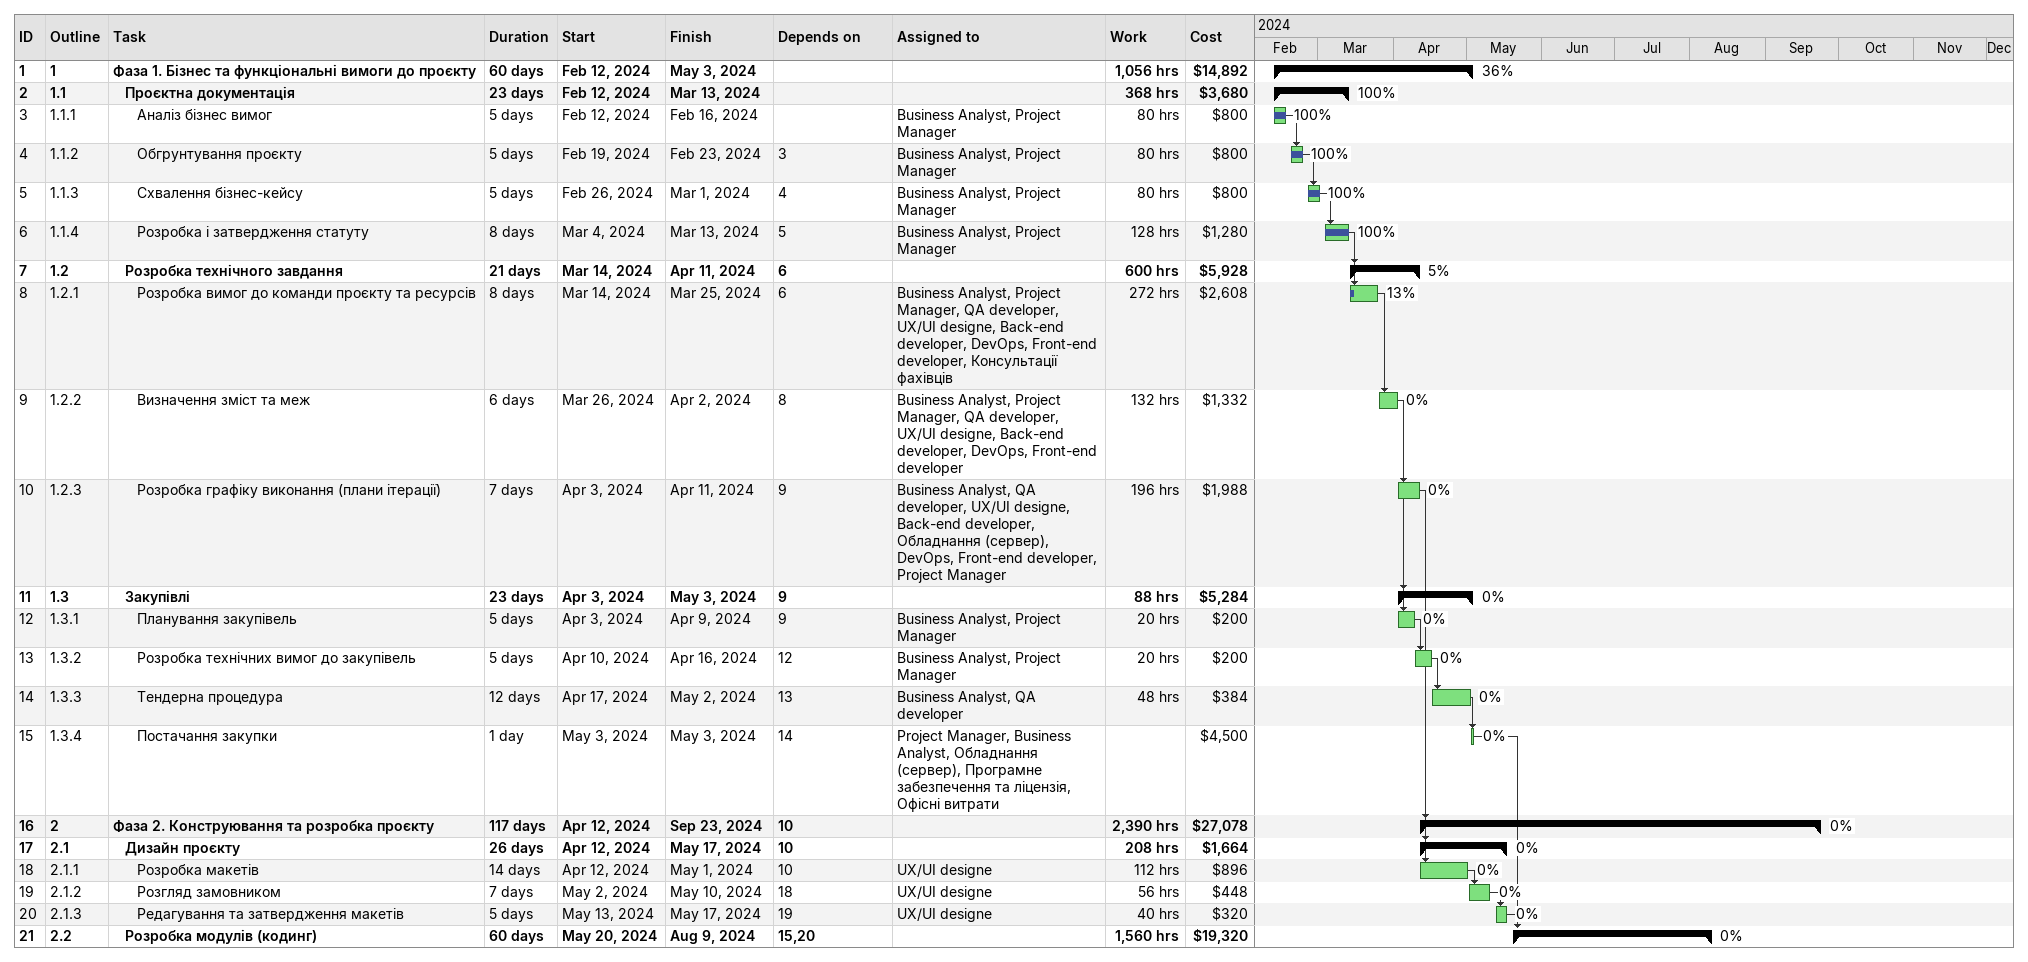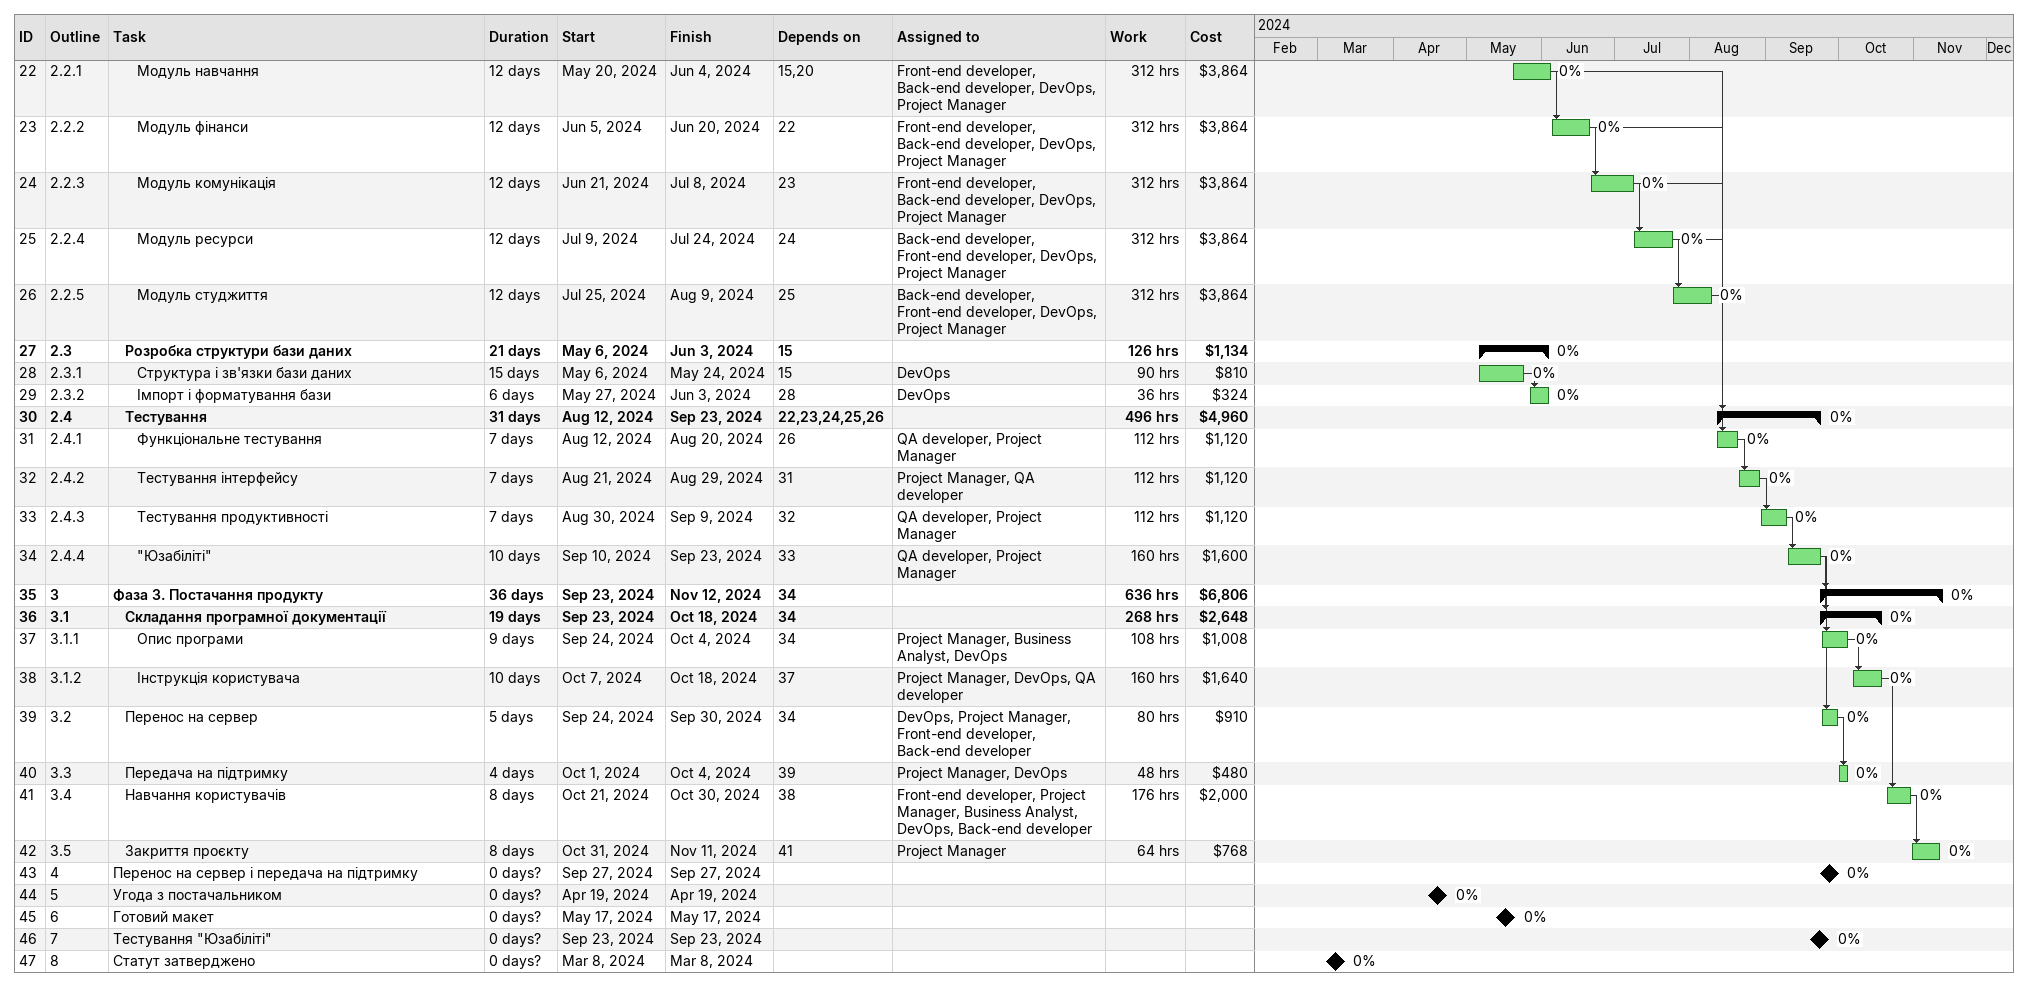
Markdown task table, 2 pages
| ID | WBS | Task | Duration | Start | Finish | Predecessors | Resources | % complete | Work (h) | Cost ($) |
|---|---|---|---|---|---|---|---|---|---|---|
| 1 | 1 | **Фаза 1. Бізнес та функціональні вимоги до проєкту** | 60d | 2024-02-12 | 2024-05-03 |  |  | 36 | 1056 | 14892 |
| 2 | 1.1 | **Проєктна документація** | 23d | 2024-02-12 | 2024-03-13 |  |  | 100 | 368 | 3680 |
| 3 | 1.1.1 | Аналіз бізнес вимог | 5d | 2024-02-12 | 2024-02-16 |  | Business Analyst, Project Manager | 100 | 80 | 800 |
| 4 | 1.1.2 | Обгрунтування проєкту | 5d | 2024-02-19 | 2024-02-23 | 3 | Business Analyst, Project Manager | 100 | 80 | 800 |
| 5 | 1.1.3 | Схвалення бізнес-кейсу | 5d | 2024-02-26 | 2024-03-01 | 4 | Business Analyst, Project Manager | 100 | 80 | 800 |
| 6 | 1.1.4 | Розробка і затвердження статуту | 8d | 2024-03-04 | 2024-03-13 | 5 | Business Analyst, Project Manager | 100 | 128 | 1280 |
| 7 | 1.2 | **Розробка технічного завдання** | 21d | 2024-03-14 | 2024-04-11 | 6 |  | 5 | 600 | 5928 |
| 8 | 1.2.1 | Розробка вимог до команди проєкту та ресурсів | 8d | 2024-03-14 | 2024-03-25 | 6 | Business Analyst, Project Manager, QA developer, UX/UI designe, Back-end developer, DevOps, Front-end developer, Консультації фахівців | 13 | 272 | 2608 |
| 9 | 1.2.2 | Визначення зміст та меж | 6d | 2024-03-26 | 2024-04-02 | 8 | Business Analyst, Project Manager, QA developer, UX/UI designe, Back-end developer, DevOps, Front-end developer | 0 | 132 | 1332 |
| 10 | 1.2.3 | Розробка графіку виконання (плани ітерації) | 7d | 2024-04-03 | 2024-04-11 | 9 | Business Analyst, QA developer, UX/UI designe, Back-end developer, Обладнання (сервер), DevOps, Front-end developer, Project Manager | 0 | 196 | 1988 |
| 11 | 1.3 | **Закупівлі** | 23d | 2024-04-03 | 2024-05-03 | 9 |  | 0 | 88 | 5284 |
| 12 | 1.3.1 | Планування закупівель | 5d | 2024-04-03 | 2024-04-09 | 9 | Business Analyst, Project Manager | 0 | 20 | 200 |
| 13 | 1.3.2 | Розробка технічних вимог до закупівель | 5d | 2024-04-10 | 2024-04-16 | 12 | Business Analyst, Project Manager | 0 | 20 | 200 |
| 14 | 1.3.3 | Тендерна процедура | 12d | 2024-04-17 | 2024-05-02 | 13 | Business Analyst, QA developer | 0 | 48 | 384 |
| 15 | 1.3.4 | Постачання закупки | 1d | 2024-05-03 | 2024-05-03 | 14 | Project Manager, Business Analyst, Обладнання (сервер), Програмне забезпечення та ліцензія, Офісні витрати | 0 |  | 4500 |
| 16 | 2 | **Фаза 2. Конструювання та розробка проєкту** | 117d | 2024-04-12 | 2024-09-23 | 10 |  | 0 | 2390 | 27078 |
| 17 | 2.1 | **Дизайн проєкту** | 26d | 2024-04-12 | 2024-05-17 | 10 |  | 0 | 208 | 1664 |
| 18 | 2.1.1 | Розробка макетів | 14d | 2024-04-12 | 2024-05-01 | 10 | UX/UI designe | 0 | 112 | 896 |
| 19 | 2.1.2 | Розгляд замовником | 7d | 2024-05-02 | 2024-05-10 | 18 | UX/UI designe | 0 | 56 | 448 |
| 20 | 2.1.3 | Редагування та затвердження макетів | 5d | 2024-05-13 | 2024-05-17 | 19 | UX/UI designe | 0 | 40 | 320 |
| 21 | 2.2 | **Розробка модулів (кодинг)** | 60d | 2024-05-20 | 2024-08-09 | 15, 20 |  | 0 | 1560 | 19320 |
| 22 | 2.2.1 | Модуль навчання | 12d | 2024-05-20 | 2024-06-04 | 15, 20 | Front-end developer, Back-end developer, DevOps, Project Manager | 0 | 312 | 3864 |
| 23 | 2.2.2 | Модуль фінанси | 12d | 2024-06-05 | 2024-06-20 | 22 | Front-end developer, Back-end developer, DevOps, Project Manager | 0 | 312 | 3864 |
| 24 | 2.2.3 | Модуль комунікація | 12d | 2024-06-21 | 2024-07-08 | 23 | Front-end developer, Back-end developer, DevOps, Project Manager | 0 | 312 | 3864 |
| 25 | 2.2.4 | Модуль ресурси | 12d | 2024-07-09 | 2024-07-24 | 24 | Back-end developer, Front-end developer, DevOps, Project Manager | 0 | 312 | 3864 |
| 26 | 2.2.5 | Модуль студжиття | 12d | 2024-07-25 | 2024-08-09 | 25 | Back-end developer, Front-end developer, DevOps, Project Manager | 0 | 312 | 3864 |
| 27 | 2.3 | **Розробка структури бази даних** | 21d | 2024-05-06 | 2024-06-03 | 15 |  | 0 | 126 | 1134 |
| 28 | 2.3.1 | Структура і зв'язки бази даних | 15d | 2024-05-06 | 2024-05-24 | 15 | DevOps | 0 | 90 | 810 |
| 29 | 2.3.2 | Імпорт і форматування бази | 6d | 2024-05-27 | 2024-06-03 | 28 | DevOps | 0 | 36 | 324 |
| 30 | 2.4 | **Тестування** | 31d | 2024-08-12 | 2024-09-23 | 22, 23, 24, 25, 26 |  | 0 | 496 | 4960 |
| 31 | 2.4.1 | Функціональне тестування | 7d | 2024-08-12 | 2024-08-20 | 26 | QA developer, Project Manager | 0 | 112 | 1120 |
| 32 | 2.4.2 | Тестування інтерфейсу | 7d | 2024-08-21 | 2024-08-29 | 31 | Project Manager, QA developer | 0 | 112 | 1120 |
| 33 | 2.4.3 | Тестування продуктивності | 7d | 2024-08-30 | 2024-09-09 | 32 | QA developer, Project Manager | 0 | 112 | 1120 |
| 34 | 2.4.4 | "Юзабіліті" | 10d | 2024-09-10 | 2024-09-23 | 33 | QA developer, Project Manager | 0 | 160 | 1600 |
| 35 | 3 | **Фаза 3. Постачання продукту** | 36d | 2024-09-23 | 2024-11-12 | 34 |  | 0 | 636 | 6806 |
| 36 | 3.1 | **Складання програмної документації** | 19d | 2024-09-23 | 2024-10-18 | 34 |  | 0 | 268 | 2648 |
| 37 | 3.1.1 | Опис програми | 9d | 2024-09-24 | 2024-10-04 | 34 | Project Manager, Business Analyst, DevOps | 0 | 108 | 1008 |
| 38 | 3.1.2 | Інструкція користувача | 10d | 2024-10-07 | 2024-10-18 | 37 | Project Manager, DevOps, QA developer | 0 | 160 | 1640 |
| 39 | 3.2 | Перенос на сервер | 5d | 2024-09-24 | 2024-09-30 | 34 | DevOps, Project Manager, Front-end developer, Back-end developer | 0 | 80 | 910 |
| 40 | 3.3 | Передача на підтримку | 4d | 2024-10-01 | 2024-10-04 | 39 | Project Manager, DevOps | 0 | 48 | 480 |
| 41 | 3.4 | Навчання користувачів | 8d | 2024-10-21 | 2024-10-30 | 38 | Front-end developer, Project Manager, Business Analyst, DevOps, Back-end developer | 0 | 176 | 2000 |
| 42 | 3.5 | Закриття проєкту | 8d | 2024-10-31 | 2024-11-11 | 41 | Project Manager | 0 | 64 | 768 |
| 43 | 4 | Перенос на сервер і передача на підтримку | 0d? | 2024-09-27 | 2024-09-27 |  |  | 0 |  |  |
| 44 | 5 | Угода з постачальником | 0d? | 2024-04-19 | 2024-04-19 |  |  | 0 |  |  |
| 45 | 6 | Готовий макет | 0d? | 2024-05-17 | 2024-05-17 |  |  | 0 |  |  |
| 46 | 7 | Тестування "Юзабіліті" | 0d? | 2024-09-23 | 2024-09-23 |  |  | 0 |  |  |
| 47 | 8 | Статут затверджено | 0d? | 2024-03-08 | 2024-03-08 |  |  | 0 |  |  |
